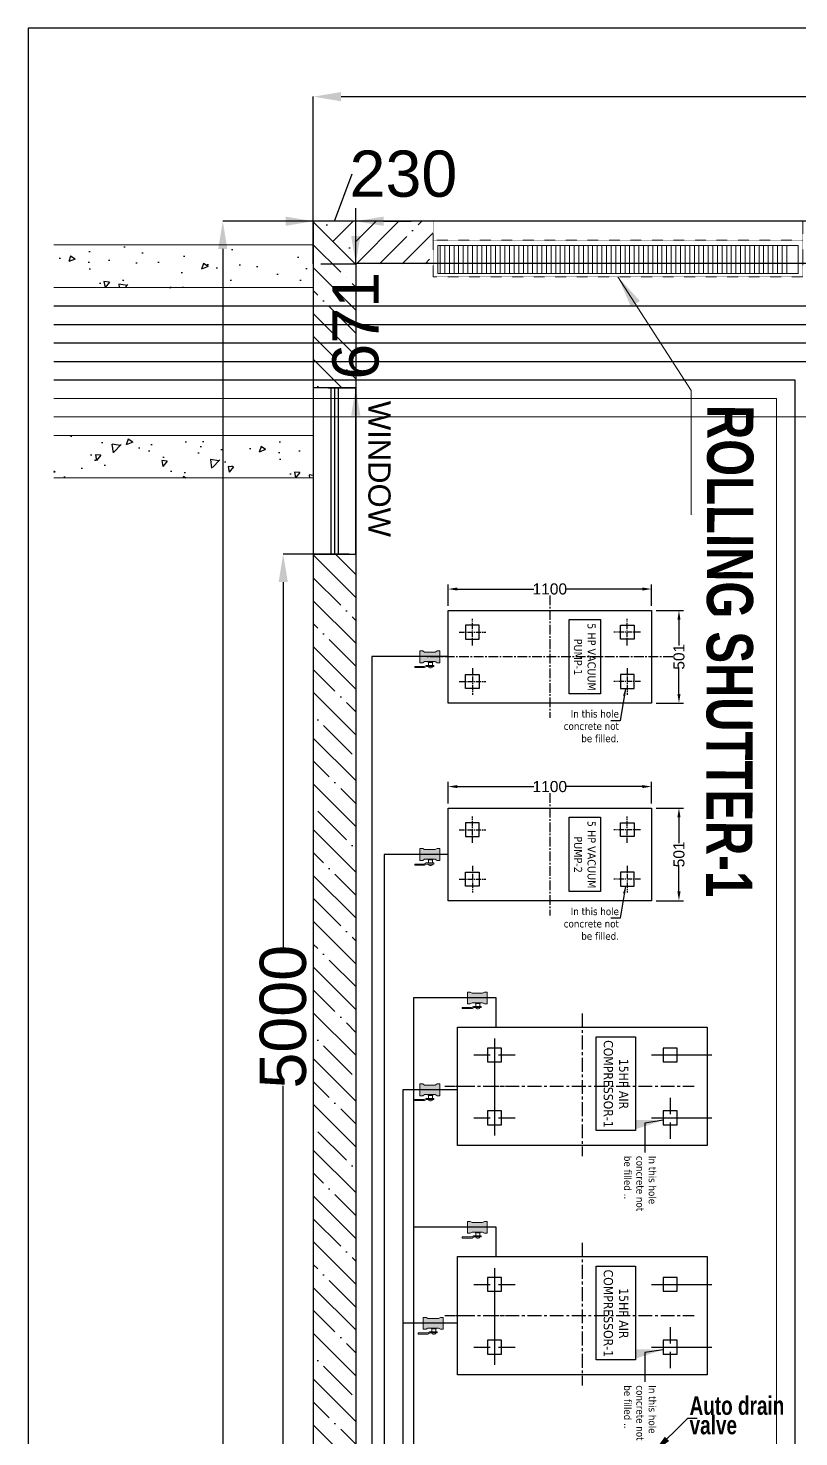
# Model space of a CAD drawing. Header units: metres. Extents: x 11749222 to 11901021, y -3863762 to -3708780.
# Drawn here: x 11749222 to 11753391, y -3717786 to -3710170 of the extents above; entities that cross this region are included whole.
import ezdxf

# ---------------------------------------------------------------- set-up
doc = ezdxf.new("R2010")
doc.units = ezdxf.units.M
doc.header["$MEASUREMENT"] = 0
doc.header["$PDMODE"] = 35
doc.linetypes.add('CENTER2', pattern=[1.125, 0.75, -0.125, 0.125, -0.125])
doc.linetypes.add('DASH2', pattern=[0.375, 0.25, -0.125])
doc.layers.get('0').update_dxf_attribs({"color": 251, "linetype": 'CONTINUOUS'})
doc.layers.get('Defpoints').update_dxf_attribs({"color": 251, "linetype": 'CONTINUOUS'})
for name, color, linetype in [('dim ref', 251, 'CONTINUOUS'), ('DOOR', 251, 'CONTINUOUS'), ('Gas legend', 8, 'CONTINUOUS'), ('HS', 251, 'CONTINUOUS'), ('I-REVISION 6', 8, 'CONTINUOUS'), ('Layer 1', 7, 'CONTINUOUS'), ('Model-Front', 7, 'CONTINUOUS'), ('text', 8, 'CONTINUOUS')]:
    doc.layers.add(name, color=color, linetype=linetype)
for name, color, linetype, lineweight in [('EQUIPMENT', 251, 'CONTINUOUS', 20), ('MEDI AGSS', 173, 'CONTINUOUS', 13), ('MEDI AIR 7', 4, 'CONTINUOUS', 25), ('MEDI AIR-4', 6, 'CONTINUOUS', 25), ('Medi CO2', 30, 'CONTINUOUS', 5), ('MEDI N2O', 5, 'CONTINUOUS', 25), ('MEDI O2', 3, 'CONTINUOUS', 25), ('MEDI VAC', 1, 'CONTINUOUS', 25), ('OXGEN', 90, 'CONTINUOUS', 13)]:
    doc.layers.add(name, color=color, linetype=linetype, lineweight=lineweight)
doc.styles.add('0_RM-NM', font='arial.ttf')
doc.styles.add('DIM', font='romans.shx', dxfattribs={"width": 0.7})
doc.styles.add('MtXpl_Swis721_LtCn_B', font='')
doc.styles.get("Standard").update_dxf_attribs({"font": 'arial.ttf'})
doc.styles.add('style3', font='arial.ttf', dxfattribs={"height": 200})
doc.styles.get('MtXpl_Swis721_LtCn_B').set_extended_font_data('Swis721 LtCn BT', bold=True)
doc.dimstyles.new('DIM-100', dxfattribs={"dimtxt": 200, "dimasz": 75, "dimexe": 75, "dimexo": 75, "dimgap": 50, "dimtad": 1, "dimdec": 0, "dimrnd": 5, "dimdsep": 46, "dimtxsty": 'DIM', "dimblk": 'ARCHTICK', "dimcen": 2.5, "dimdle": 75, "dimclrd": 256, "dimclre": 256, "dimclrt": 3, "dimadec": 0, "dimazin": 0, "dimtfac": 1, "dimtdec": 0, "dimtmove": 2, "dimatfit": 3, "dimfxl": 1, "dimlwd": 13, "dimlwe": -1, "dimarcsym": 0})
doc.dimstyles.new('Scale 50', dxfattribs={"dimscale": 0, "dimtxt": 200, "dimasz": 150, "dimexe": 0, "dimexo": 0.1, "dimgap": 0, "dimtad": 0, "dimtoh": 1, "dimdec": 0, "dimzin": 0, "dimdsep": 46, "dimtxsty": '0_RM-NM', "dimcen": 0, "dimdle": 100, "dimclrd": 204, "dimclre": 212, "dimclrt": 224, "dimadec": 0, "dimazin": 0, "dimtfac": 1, "dimtdec": 0, "dimtofl": 0, "dimtmove": 1, "dimatfit": 3, "dimfxl": 0.15, "dimtolj": 1, "dimtzin": 0, "dimlwe": -1, "dimarcsym": 0})
doc.dimstyles.get("Standard").update_dxf_attribs({"dimscale": 0.7, "dimtxt": 300, "dimasz": 150, "dimexe": 200, "dimexo": 200, "dimgap": 0.25, "dimtad": 3, "dimlfac": 0.001, "dimzin": 0, "dimdsep": 46, "dimtxsty": 'Standard', "dimblk": 'ARCHTICK', "dimcen": 0.09, "dimdle": 200, "dimclrd": 256, "dimclre": 256, "dimclrt": 6, "dimadec": 0, "dimazin": 0, "dimtfac": 1, "dimtofl": 0, "dimtmove": 0, "dimatfit": 3, "dimfxl": 1, "dimtolj": 1, "dimtzin": 0, "dimarcsym": 0})

# ---------------------------------------------------------------- blocks, each defined once
blk = doc.blocks.new('_ArchTick')
at = {"color": 0, "linetype": 'ByBlock', "const_width": 0.15}
blk.add_lwpolyline([(-0.5, -0.5), (0.5, 0.5)], dxfattribs=at)
blk = doc.blocks.new('air')
at = {"layer": 'EQUIPMENT', "lineweight": 0, "ltscale": 0.3}
h = blk.add_hatch(dxfattribs=at)
h.set_pattern_fill('ANSI31', color=6, scale=200, angle=225)
h.set_pattern_definition([(270, (-92197.104, -237685.35), (25, -2e-14), [])])
h.paths.add_polyline_path([(17008.3, -25065.9), (18920.7, -25065.9), (18920.7, -25217.2), (17008.3, -25217.2)])
at = {"layer": 'EQUIPMENT', "color": 6, "linetype": 'DASH2', "lineweight": 0, "ltscale": 0.2}
blk.add_line((18945.6, -25246.2, -1184004.2), (16945.6, -25246.2, -1184004.2), dxfattribs=at)
at = {"layer": 'EQUIPMENT', "color": 6, "linetype": 'DASH2', "lineweight": 0, "ltscale": 0.2, "elevation": -1184004.2}
blk.add_lwpolyline([(16945.6, -25048.6), (18945.6, -25048.6), (18945.6, -25348.6), (16945.6, -25348.6)], close=True, dxfattribs=at)
at = {"layer": 'EQUIPMENT', "color": 6, "lineweight": 0, "ltscale": 0.3, "elevation": -1184004.2}
blk.add_lwpolyline([(16970.6, -25065.9), (18920.7, -25065.9), (18920.7, -25217.2), (16970.6, -25217.2)], close=True, dxfattribs=at)
blk = doc.blocks.new('A$C56DD031A')
at = {"layer": 'Model-Front', "color": 152, "true_color": 0x2776bb}
blk.add_lwpolyline([(0, 230), (0, 0), (900, 0), (900, 230)], close=True, dxfattribs=at)
for points in [[(0, 135), (900, 135)], [(0, 115), (900, 115)], [(0, 95), (900, 95)]]:
    blk.add_lwpolyline(points, dxfattribs=at)
at = {"layer": 'dim ref', "color": 5, "insert": (70.5, 418.1), "char_height": 120, "width": 1338.76, "attachment_point": 1, "rotation": 359.99947, "style": 'style3'}
blk.add_mtext('WINDOW', dxfattribs=at)
blk = doc.blocks.new('*D36')
at = {"layer": 'Defpoints', "color": 0, "ltscale": 500, "transparency": 16777216}
for p in [(11751063, -3711213.9), (11750275.1, -3727213.9), (11751063, -3727213.9)]:
    blk.add_point(p, dxfattribs=at)
at = {"layer": 'MEDI O2', "color": 212, "ltscale": 500, "transparency": 16777216}
for p, q in [((11751062.9, -3711213.9), (11750275.1, -3711213.9)), ((11751062.9, -3727213.9), (11750275.1, -3727213.9))]:
    blk.add_line(p, q, dxfattribs=at)
at = {"layer": 'MEDI O2', "color": 204, "lineweight": -2, "ltscale": 500, "transparency": 16777216}
for p, q in [((11750275.1, -3711363.9), (11750275.1, -3718755.7)), ((11750275.1, -3727063.9), (11750275.1, -3719672.2))]:
    blk.add_line(p, q, dxfattribs=at)
at = {"layer": 'MEDI O2', "color": 204, "ltscale": 500, "transparency": 16777216}
for points in [[(11750250.1, -3711363.9), (11750300.1, -3711363.9), (11750275.1, -3711213.9)], [(11750250.1, -3727063.9), (11750300.1, -3727063.9), (11750275.1, -3727213.9)]]:
    blk.add_solid(points, dxfattribs=at)
at = {"layer": 'MEDI O2', "color": 224, "ltscale": 500, "transparency": 16777216, "insert": (11750275.1, -3719213.9), "char_height": 250, "attachment_point": 5, "rotation": 90, "style": '0_RM-NM'}
blk.add_mtext('\\A1;16000', dxfattribs=at)
blk = doc.blocks.new('*D37')
at = {"layer": 'Defpoints', "color": 0, "ltscale": 500, "transparency": 16777216}
for p in [(11750764.6, -3710540.5), (11750764.6, -3711213.9), (11757764.6, -3711213.9)]:
    blk.add_point(p, dxfattribs=at)
at = {"layer": 'MEDI O2', "color": 212, "ltscale": 500, "transparency": 16777216}
for p, q in [((11750764.6, -3711213.8), (11750764.6, -3710540.5)), ((11757764.6, -3711213.8), (11757764.6, -3710540.5))]:
    blk.add_line(p, q, dxfattribs=at)
at = {"layer": 'MEDI O2', "color": 204, "lineweight": -2, "ltscale": 500, "transparency": 16777216}
for p, q in [((11750914.6, -3710540.5), (11754264.6, -3710540.5)), ((11757614.6, -3710540.5), (11755008.3, -3710540.5))]:
    blk.add_line(p, q, dxfattribs=at)
at = {"layer": 'MEDI O2', "color": 204, "ltscale": 500, "transparency": 16777216}
for points in [[(11750914.6, -3710515.5), (11750914.6, -3710565.5), (11750764.6, -3710540.5)], [(11757614.6, -3710515.5), (11757614.6, -3710565.5), (11757764.6, -3710540.5)]]:
    blk.add_solid(points, dxfattribs=at)
at = {"layer": 'MEDI O2', "color": 224, "ltscale": 500, "transparency": 16777216, "insert": (11754636.5, -3710540.5), "char_height": 250, "attachment_point": 5, "style": '0_RM-NM'}
blk.add_mtext('\\A1;7000', dxfattribs=at)
blk = doc.blocks.new('*D39')
at = {"layer": 'Defpoints', "color": 0, "ltscale": 500, "transparency": 16777216}
for p in [(11750764.6, -3711213.9), (11750764.6, -3711443.9), (11750994.6, -3711443.9)]:
    blk.add_point(p, dxfattribs=at)
at = {"layer": 'MEDI O2', "color": 204, "lineweight": -2, "ltscale": 500, "transparency": 16777216}
for p, q in [((11750879.6, -3711213.9), (11750974.5, -3710958.5)), ((11750614.6, -3711213.9), (11750464.6, -3711213.9)), ((11750994.6, -3711213.9), (11750764.6, -3711213.9)), ((11751144.6, -3711213.9), (11751294.6, -3711213.9))]:
    blk.add_line(p, q, dxfattribs=at)
at = {"layer": 'MEDI O2', "color": 212, "ltscale": 500, "transparency": 16777216}
for p, q in [((11750764.6, -3711443.8), (11750764.6, -3711213.9)), ((11750994.6, -3711443.8), (11750994.6, -3711213.9))]:
    blk.add_line(p, q, dxfattribs=at)
at = {"layer": 'MEDI O2', "color": 204, "ltscale": 500, "transparency": 16777216}
for points in [[(11750614.6, -3711188.9), (11750614.6, -3711238.9), (11750764.6, -3711213.9)], [(11751144.6, -3711188.9), (11751144.6, -3711238.9), (11750994.6, -3711213.9)]]:
    blk.add_solid(points, dxfattribs=at)
at = {"layer": 'MEDI O2', "color": 224, "ltscale": 500, "transparency": 16777216, "insert": (11751252.3, -3710958.5), "char_height": 250, "attachment_point": 5, "style": '0_RM-NM'}
blk.add_mtext('\\A1;230', dxfattribs=at)
blk = doc.blocks.new('*D42')
at = {"layer": 'Defpoints', "color": 0, "ltscale": 500, "transparency": 16777216}
for p in [(11750959.5, -3713014.8), (11750601.9, -3718014.8), (11750959.5, -3718014.8)]:
    blk.add_point(p, dxfattribs=at)
at = {"layer": 'MEDI O2', "color": 212, "ltscale": 500, "transparency": 16777216}
for p, q in [((11750959.4, -3713014.8), (11750601.9, -3713014.8)), ((11750959.4, -3718014.8), (11750601.9, -3718014.8))]:
    blk.add_line(p, q, dxfattribs=at)
at = {"layer": 'MEDI O2', "color": 204, "lineweight": -2, "ltscale": 500, "transparency": 16777216}
for p, q in [((11750601.9, -3713164.8), (11750601.9, -3715141.9)), ((11750601.9, -3717864.8), (11750601.9, -3715887.7))]:
    blk.add_line(p, q, dxfattribs=at)
at = {"layer": 'MEDI O2', "color": 204, "ltscale": 500, "transparency": 16777216}
for points in [[(11750576.9, -3713164.8), (11750626.9, -3713164.8), (11750601.9, -3713014.8)], [(11750576.9, -3717864.8), (11750626.9, -3717864.8), (11750601.9, -3718014.8)]]:
    blk.add_solid(points, dxfattribs=at)
at = {"layer": 'MEDI O2', "color": 224, "ltscale": 500, "transparency": 16777216, "insert": (11750601.9, -3715514.8), "char_height": 250, "attachment_point": 5, "rotation": 90, "style": '0_RM-NM'}
blk.add_mtext('\\A1;5000', dxfattribs=at)
blk = doc.blocks.new('*D44')
at = {"layer": 'Defpoints', "color": 0, "ltscale": 500, "transparency": 16777216}
for p in [(11750804.6, -3711443.9), (11750994.5, -3711443.9), (11750844.5, -3712114.8)]:
    blk.add_point(p, dxfattribs=at)
at = {"layer": 'MEDI O2', "color": 204, "lineweight": -2, "ltscale": 500, "transparency": 16777216}
for p, q in [((11750994.5, -3711293.9), (11750994.5, -3711143.9)), ((11750994.5, -3712264.8), (11750994.5, -3712414.8))]:
    blk.add_line(p, q, dxfattribs=at)
at = {"layer": 'MEDI O2', "color": 212, "ltscale": 500, "transparency": 16777216}
for p, q in [((11750804.7, -3711443.9), (11750994.5, -3711443.9)), ((11750844.6, -3712114.8), (11750994.5, -3712114.8))]:
    blk.add_line(p, q, dxfattribs=at)
at = {"layer": 'MEDI O2', "color": 204, "ltscale": 500, "transparency": 16777216}
for points in [[(11750969.5, -3711293.9), (11751019.5, -3711293.9), (11750994.5, -3711443.9)], [(11750969.5, -3712264.8), (11751019.5, -3712264.8), (11750994.5, -3712114.8)]]:
    blk.add_solid(points, dxfattribs=at)
at = {"layer": 'MEDI O2', "color": 224, "ltscale": 500, "transparency": 16777216, "insert": (11750994.5, -3711779.4), "char_height": 250, "attachment_point": 5, "rotation": 90, "style": '0_RM-NM'}
blk.add_mtext('\\A1;671', dxfattribs=at)
blk = doc.blocks.new('A$C4D064DB7')
at = {"lineweight": 9}
h = blk.add_hatch(color=7, dxfattribs=at)
h.set_gradient(color1=(255, 255, 255), color2=(0, 38, 76), tint=1, name='INVCYLINDER')
h.paths.add_polyline_path([(4.5, 7.1), (3.7, 5.7), (3.7, 3.7), (12.3, 3.7), (12.3, 5.7), (11.5, 7.1), (11.5, 14.7), (12.3, 16.1), (12.3, 18.1), (3.7, 18.1), (3.7, 16.1), (4.5, 14.7)])
at = {"color": 7, "lineweight": 9}
for p, q in [((0, 11.9), (0, 10.9)), ((1, 13.7), (1, 8.4)), ((1, 13.7), (1.8, 13.7)), ((1.8, 13.7), (1.8, 8.2)), ((4, 12.9), (1.8, 12.9)), ((3.2, 12.9), (3.7, 12.9)), ((3.7, 18.1), (12.3, 18.1)), ((3.7, 16.1), (3.7, 18.1)), ((3.7, 16.1), (4.5, 14.7)), ((4, 13.1), (4, 9.7)), ((4, 13.1), (4.5, 13.1)), ((4.5, 14.7), (4.5, 7.1)), ((12.3, 16.1), (11.5, 14.7)), ((11.5, 14.7), (11.5, 7.1)), ((12.3, 18.1), (12.3, 16.1)), ((1, 8.4), (0.2, 7.1)), ((0.2, 7.1), (0.2, 0)), ((1.8, 8.2), (1, 6.8)), ((1, 6.8), (1, 0)), ((4, 9.9), (1.8, 9.9)), ((3.7, 5.7), (4.5, 7.1)), ((3.7, 3.7), (3.7, 5.7)), ((12.3, 3.7), (3.7, 3.7)), ((4, 9.7), (4.5, 9.7)), ((12.3, 5.7), (11.5, 7.1)), ((12.3, 5.7), (12.3, 3.7)), ((0.2, 0), (1, 0))]:
    blk.add_line(p, q, dxfattribs=at)
for centre, start, end in [((1, 11.9), 90, 180), ((1, 10.9), 180, 270)]:
    blk.add_arc(centre, 1, start, end, dxfattribs=at)
blk = doc.blocks.new('*D34')
at = {"color": 212, "ltscale": 500, "transparency": 16777216}
for p, q in [((11751494.2, -3713293.2), (11751494.2, -3713177.4)), ((11752594.2, -3713293.2), (11752594.2, -3713177.4))]:
    blk.add_line(p, q, dxfattribs=at)
at = {"color": 204, "lineweight": -2, "ltscale": 500, "transparency": 16777216}
for p, q in [((11751544.2, -3713202.4), (11751957.5, -3713202.4)), ((11752544.2, -3713202.4), (11752130.9, -3713202.4))]:
    blk.add_line(p, q, dxfattribs=at)
at = {"color": 204, "ltscale": 500, "transparency": 16777216}
for points in [[(11751544.2, -3713194), (11751544.2, -3713210.7), (11751494.2, -3713202.4)], [(11752544.2, -3713194), (11752544.2, -3713210.7), (11752594.2, -3713202.4)]]:
    blk.add_solid(points, dxfattribs=at)
at = {"layer": 'Defpoints', "color": 0, "ltscale": 500, "transparency": 16777216}
for p in [(11751494.2, -3713202.4), (11751494.2, -3713318.2), (11752594.2, -3713318.2)]:
    blk.add_point(p, dxfattribs=at)
at = {"color": 224, "ltscale": 500, "transparency": 16777216, "insert": (11752044.2, -3713202.4), "char_height": 60, "attachment_point": 5, "style": '0_RM-NM'}
blk.add_mtext('\\A1;1100', dxfattribs=at)
blk = doc.blocks.new('*D35')
at = {"color": 212, "ltscale": 500, "transparency": 16777216}
for p, q in [((11752619.2, -3713318.2), (11752767.7, -3713318.2)), ((11752619.2, -3713819.2), (11752767.7, -3713819.2))]:
    blk.add_line(p, q, dxfattribs=at)
at = {"color": 204, "lineweight": -2, "ltscale": 500, "transparency": 16777216}
for p, q in [((11752742.7, -3713368.2), (11752742.7, -3713508.2)), ((11752742.7, -3713769.2), (11752742.7, -3713629.2))]:
    blk.add_line(p, q, dxfattribs=at)
at = {"color": 204, "ltscale": 500, "transparency": 16777216}
for points in [[(11752734.4, -3713368.2), (11752751.1, -3713368.2), (11752742.7, -3713318.2)], [(11752734.4, -3713769.2), (11752751.1, -3713769.2), (11752742.7, -3713819.2)]]:
    blk.add_solid(points, dxfattribs=at)
at = {"layer": 'Defpoints', "color": 0, "ltscale": 500, "transparency": 16777216}
for p in [(11752594.2, -3713318.2), (11752742.7, -3713318.2), (11752594.2, -3713819.2)]:
    blk.add_point(p, dxfattribs=at)
at = {"color": 224, "ltscale": 500, "transparency": 16777216, "insert": (11752742.7, -3713568.7), "char_height": 60, "attachment_point": 5, "rotation": 90, "style": '0_RM-NM'}
blk.add_mtext('\\A1;501', dxfattribs=at)
blk = doc.blocks.new('*D32')
at = {"color": 212, "ltscale": 500, "transparency": 16777216}
for p, q in [((11751494.2, -3714361.5), (11751494.2, -3714245.6)), ((11752594.2, -3714361.5), (11752594.2, -3714245.6))]:
    blk.add_line(p, q, dxfattribs=at)
at = {"color": 204, "lineweight": -2, "ltscale": 500, "transparency": 16777216}
for p, q in [((11751544.2, -3714270.6), (11751957.5, -3714270.6)), ((11752544.2, -3714270.6), (11752130.9, -3714270.6))]:
    blk.add_line(p, q, dxfattribs=at)
at = {"color": 204, "ltscale": 500, "transparency": 16777216}
for points in [[(11751544.2, -3714262.3), (11751544.2, -3714278.9), (11751494.2, -3714270.6)], [(11752544.2, -3714262.3), (11752544.2, -3714278.9), (11752594.2, -3714270.6)]]:
    blk.add_solid(points, dxfattribs=at)
at = {"layer": 'Defpoints', "color": 0, "ltscale": 500, "transparency": 16777216}
for p in [(11751494.2, -3714270.6), (11751494.2, -3714386.5), (11752594.2, -3714386.5)]:
    blk.add_point(p, dxfattribs=at)
at = {"color": 224, "ltscale": 500, "transparency": 16777216, "insert": (11752044.2, -3714270.6), "char_height": 60, "attachment_point": 5, "style": '0_RM-NM'}
blk.add_mtext('\\A1;1100', dxfattribs=at)
blk = doc.blocks.new('*D33')
at = {"color": 212, "ltscale": 500, "transparency": 16777216}
for p, q in [((11752619.2, -3714386.5), (11752767.7, -3714386.5)), ((11752619.2, -3714887.5), (11752767.7, -3714887.5))]:
    blk.add_line(p, q, dxfattribs=at)
at = {"color": 204, "lineweight": -2, "ltscale": 500, "transparency": 16777216}
for p, q in [((11752742.7, -3714436.5), (11752742.7, -3714576.5)), ((11752742.7, -3714837.5), (11752742.7, -3714697.5))]:
    blk.add_line(p, q, dxfattribs=at)
at = {"color": 204, "ltscale": 500, "transparency": 16777216}
for points in [[(11752734.4, -3714436.5), (11752751.1, -3714436.5), (11752742.7, -3714386.5)], [(11752734.4, -3714837.5), (11752751.1, -3714837.5), (11752742.7, -3714887.5)]]:
    blk.add_solid(points, dxfattribs=at)
at = {"layer": 'Defpoints', "color": 0, "ltscale": 500, "transparency": 16777216}
for p in [(11752594.2, -3714386.5), (11752742.7, -3714386.5), (11752594.2, -3714887.5)]:
    blk.add_point(p, dxfattribs=at)
at = {"color": 224, "ltscale": 500, "transparency": 16777216, "insert": (11752742.7, -3714637), "char_height": 60, "attachment_point": 5, "rotation": 90, "style": '0_RM-NM'}
blk.add_mtext('\\A1;501', dxfattribs=at)

msp = doc.modelspace()

# ---------------------------------------------------------------- hatches: boundary and pattern name
at = {"layer": 'HS', "ltscale": 500, "true_color": 0x636466}
h = msp.add_hatch(dxfattribs=at)
h.set_pattern_fill('ANSI35', color=251, scale=700, angle=360)
h.set_pattern_definition([(45, (401251.62, -5543.63), (-123.7436867, 123.7436867), []), (45, (401375.36, -5543.63), (-123.7436867, 123.7436867), [218.75, -43.75, 0, -43.75])])
edge = h.paths.add_edge_path()
edge.add_line((11750764.6, -3711213.8), (11750994.6, -3711443.9))
edge.add_line((11750994.6, -3711443.9), (11751412.7, -3711443.9))
edge.add_line((11751412.7, -3711443.9), (11751412.7, -3711213.9))
edge.add_line((11751412.7, -3711213.9), (11750811.4, -3711213.9))
h = msp.add_hatch(dxfattribs=at)
h.set_pattern_fill('ANSI35', color=251, scale=700, angle=270)
h.set_pattern_definition([(315, (15456664.96, 7638529.07), (123.7436867, 123.7436867), []), (315, (15456664.96, 7638405.33), (123.7436867, 123.7436867), [218.75, -43.75, 0, -43.75])])
edge = h.paths.add_edge_path()
edge.add_line((11750994.6, -3711443.8), (11750764.6, -3711214))
edge.add_line((11750764.6, -3711214), (11750764.6, -3712114.8))
edge.add_line((11750764.6, -3712114.8), (11750994.6, -3712114.8))
edge.add_line((11750994.6, -3712114.8), (11750994.6, -3711422.6))
h = msp.add_hatch(dxfattribs=at)
h.set_pattern_fill('AR-CONC', color=251, scale=50, angle=180)
h.set_pattern_definition([(230, (430217.54, 56198.43), (-358.630091, 31.3760675), [37.5, -412.5]), (175, (430217.54, 56198.43), (69.375667, -376.096067), [30, -330]), (280.4514445, (430187.66, 56201.04), (-289.254423, -344.719995), [31.870096, -350.571056]), (226.1842, (430217.54, 56098.43), (-533.620665, 82.75964), [56.25, -618.75]), (276.6356355, (430173.07, 56105.3), (-467.330973, -487.0593), [47.80517, -525.85688]), (171.184164, (430217.54, 56098.4), (-467.330973, -487.0593), [45, -495]), (201, (430167.54, 56123.43), (-298.453526, 201.309445), [37.5, -412.5]), (146, (430167.54, 56123.43), (-121.657666, -362.575023), [30, -330]), (251.4514447, (430142.67, 56140.2), (-420.111188, -161.265576), [31.870095, -350.571056]), (217.5, (430217.54, 56198.43), (-6.0799277, -166.4469269), [0, -326, 0, -335, 0, -331.25]), (187.5, (430217.54, 56198.43), (-131.5347687, -197.205856), [0, -191, 0, -318.5, 0, -126.25]), (147.5, (430329.04, 56198.43), (-266.9112181, 11.2774359), [0, -125, 0, -390, 0, -517.5]), (137.5, (430379.04, 56198.43), (-291.5930847, -50.052491), [0, -162.5, 0, -259, 0, -367.5])])
h.paths.add_polyline_path([(11749361.5, -3711342.4), (11749361.5, -3711572.4), (11750764.6, -3711572.4), (11750764.6, -3711342.4)])
h = msp.add_hatch(dxfattribs=at)
h.set_pattern_fill('AR-CONC', color=251, scale=50, angle=180)
h.set_pattern_definition([(230, (431247.54, 55168.43), (-358.630091, 31.3760675), [37.5, -412.5]), (175, (431247.54, 55168.43), (69.375667, -376.096067), [30, -330]), (280.4514445, (431217.66, 55171.04), (-289.254423, -344.719995), [31.870096, -350.571056]), (226.1842, (431247.54, 55068.43), (-533.620665, 82.75964), [56.25, -618.75]), (276.6356355, (431203.07, 55075.3), (-467.330973, -487.0593), [47.80517, -525.85688]), (171.184164, (431247.54, 55068.43), (-467.330973, -487.0593), [45, -495]), (201, (431197.54, 55093.43), (-298.453526, 201.309445), [37.5, -412.5]), (146, (431197.54, 55093.43), (-121.657666, -362.575023), [30, -330]), (251.4514447, (431172.67, 55110.2), (-420.111188, -161.265576), [31.870095, -350.571056]), (217.5, (431247.54, 55168.43), (-6.0799277, -166.4469269), [0, -326, 0, -335, 0, -331.25]), (187.5, (431247.54, 55168.43), (-131.5347687, -197.205856), [0, -191, 0, -318.5, 0, -126.25]), (147.5, (431359.04, 55168.43), (-266.9112181, 11.2774359), [0, -125, 0, -390, 0, -517.5]), (137.5, (431409.04, 55168.43), (-291.5930847, -50.052491), [0, -162.5, 0, -259, 0, -367.5])])
edge = h.paths.add_edge_path()
edge.add_line((11750764.6, -3712602.4), (11750764.6, -3712372.4))
edge.add_line((11750764.6, -3712372.4), (11749361.5, -3712372.4))
edge.add_line((11749361.5, -3712372.4), (11749361.5, -3712602.4))
edge.add_line((11749361.5, -3712602.4), (11750770.1, -3712602.4))
h = msp.add_hatch(dxfattribs=at)
h.set_pattern_fill('ANSI35', color=251, scale=700, angle=270)
h.set_pattern_definition([(315, (15456664.96, 7636728.24), (123.7436867, 123.7436867), []), (315, (15456664.96, 7636604.5), (123.7436867, 123.7436867), [218.75, -43.75, 0, -43.75])])
edge = h.paths.add_edge_path()
edge.add_line((11750994.6, -3713014.8), (11750764.6, -3713014.8))
edge.add_line((11750764.6, -3713014.8), (11750764.6, -3718014.8))
edge.add_line((11750764.6, -3718014.8), (11750994.6, -3718014.8))
edge.add_line((11750994.6, -3718014.8), (11750994.6, -3713033.6))

# ---------------------------------------------------------------- linework, layer by layer
at = {"color": 252, "linetype": 'CENTER2'}
for p, q in [((11751744.5, -3715632.2), (11751744.5, -3716156.1)), ((11752594.7, -3715721.4), (11752920.3, -3715721.4)), ((11752594.7, -3716061.6), (11752920.3, -3716061.6)), ((11751744.5, -3716872.4), (11751744.5, -3717396.2)), ((11752594.7, -3716961.6), (11752920.3, -3716961.6)), ((11752594.7, -3717301.8), (11752920.3, -3717301.8))]:
    msp.add_line(p, q, dxfattribs=at)
at = {"color": 7, "linetype": 'CENTER2', "ltscale": 70}
for points in [[(11752044.2, -3713238), (11752044.2, -3713899.4)], [(11752709.3, -3713568.7), (11751379.1, -3713568.7)], [(11752044.2, -3714306.3), (11752044.2, -3714967.7)]]:
    msp.add_lwpolyline(points, dxfattribs=at)
at = {"color": 7, "ltscale": 500}
for points in [[(11752594.2, -3713318.2), (11752594.2, -3713819.2), (11751494.2, -3713819.2), (11751494.2, -3713318.2)], [(11751587.7, -3713397.7), (11751587.7, -3713472.7), (11751662.7, -3713472.7), (11751662.7, -3713397.7)], [(11752500.7, -3713397.7), (11752500.7, -3713472.7), (11752425.7, -3713472.7), (11752425.7, -3713397.7)], [(11751587.7, -3713739.7), (11751587.7, -3713664.7), (11751662.7, -3713664.7), (11751662.7, -3713739.7)], [(11752500.7, -3713739.7), (11752500.7, -3713664.7), (11752425.7, -3713664.7), (11752425.7, -3713739.7)], [(11752594.2, -3714386.5), (11752594.2, -3714887.5), (11751494.2, -3714887.5), (11751494.2, -3714386.5)], [(11751587.7, -3714466), (11751587.7, -3714541), (11751662.7, -3714541), (11751662.7, -3714466)], [(11752500.7, -3714466), (11752500.7, -3714541), (11752425.7, -3714541), (11752425.7, -3714466)], [(11751587.7, -3714808), (11751587.7, -3714733), (11751662.7, -3714733), (11751662.7, -3714808)], [(11752500.7, -3714808), (11752500.7, -3714733), (11752425.7, -3714733), (11752425.7, -3714808)]]:
    msp.add_lwpolyline(points, close=True, dxfattribs=at)
at = {"color": 7, "linetype": 'CENTER2', "ltscale": 40}
for points in [[(11751625.2, -3713507.3), (11751625.2, -3713363.2)], [(11752463.2, -3713507.3), (11752463.2, -3713363.2)], [(11751553.1, -3713435.2), (11751697.3, -3713435.2)], [(11752535.3, -3713435.2), (11752391.1, -3713435.2)], [(11751625.2, -3713630.2), (11751625.2, -3713774.3)], [(11752463.2, -3713630.2), (11752463.2, -3713774.3)], [(11751553.1, -3713702.2), (11751697.3, -3713702.2)], [(11752535.3, -3713702.2), (11752391.1, -3713702.2)], [(11751625.2, -3714575.5), (11751625.2, -3714431.4)], [(11752463.2, -3714575.5), (11752463.2, -3714431.4)], [(11751553.1, -3714503.5), (11751697.3, -3714503.5)], [(11752535.3, -3714503.5), (11752391.1, -3714503.5)], [(11751625.2, -3714698.4), (11751625.2, -3714842.5)], [(11752463.2, -3714698.4), (11752463.2, -3714842.5)], [(11751553.1, -3714770.5), (11751697.3, -3714770.5)], [(11752535.3, -3714770.5), (11752391.1, -3714770.5)]]:
    msp.add_lwpolyline(points, dxfattribs=at)
at = {"color": 1, "ltscale": 500}
msp.add_lwpolyline([(11751494.2, -3714637), (11751148.4, -3714637), (11751148.4, -3720040.3), (11751694.4, -3720040.3)], dxfattribs=at)
at = {"linetype": 'ByBlock', "ltscale": 50}
for points in [[(11751782, -3715683.9), (11751707, -3715683.9), (11751707, -3715758.9), (11751782, -3715758.9)], [(11752732.2, -3715683.9), (11752657.2, -3715683.9), (11752657.2, -3715758.9), (11752732.2, -3715758.9)], [(11751782, -3716024.1), (11751707, -3716024.1), (11751707, -3716099.1), (11751782, -3716099.1)], [(11752732.2, -3716024.1), (11752657.2, -3716024.1), (11752657.2, -3716099.1), (11752732.2, -3716099.1)], [(11751782, -3716924.1), (11751707, -3716924.1), (11751707, -3716999.1), (11751782, -3716999.1)], [(11752732.2, -3716924.1), (11752657.2, -3716924.1), (11752657.2, -3716999.1), (11752732.2, -3716999.1)], [(11751782, -3717264.3), (11751707, -3717264.3), (11751707, -3717339.3), (11751782, -3717339.3)], [(11752732.2, -3717264.3), (11752657.2, -3717264.3), (11752657.2, -3717339.3), (11752732.2, -3717339.3)]]:
    msp.add_lwpolyline(points, close=True, dxfattribs=at)
at = {"layer": 'I-REVISION 6', "color": 7}
msp.add_lwpolyline([(11749222.3, -3710170.2), (11749222.3, -3728787.2), (11762385.8, -3728787.2), (11762385.8, -3710170.2)], close=True, dxfattribs=at)
at = {"layer": 'Layer 1', "color": 252, "lineweight": 25}
for points in [[(11752219.4, -3715496.7), (11752219.4, -3715496.7), (11752219.4, -3715571.6), (11752219.4, -3715571.6)], [(11752219.4, -3715586.7), (11752219.4, -3715586.7), (11752219.4, -3715601.7), (11752219.4, -3715601.7)], [(11752219.4, -3715616.8), (11752219.4, -3715616.8), (11752219.4, -3715691.7), (11752219.4, -3715691.7)], [(11751633.3, -3715721.4), (11751633.3, -3715721.4), (11751722.1, -3715721.4), (11751722.1, -3715721.4)], [(11751767.3, -3715721.4), (11751767.3, -3715721.4), (11751856.1, -3715721.4), (11751856.1, -3715721.4)], [(11752219.4, -3715706.8), (11752219.4, -3715706.8), (11752219.4, -3715721.8), (11752219.4, -3715721.8)], [(11752219.4, -3715736.9), (11752219.4, -3715736.9), (11752219.4, -3715811.8), (11752219.4, -3715811.8)], [(11752219.4, -3715826.9), (11752219.4, -3715826.9), (11752219.4, -3715841.9), (11752219.4, -3715841.9)], [(11752219.4, -3715857), (11752219.4, -3715857), (11752219.4, -3715931.9), (11752219.4, -3715931.9)], [(11751518.2, -3715891.3), (11751518.2, -3715891.3), (11751476.5, -3715891.3), (11751476.5, -3715891.3)], [(11751533.4, -3715891.3), (11751533.4, -3715891.3), (11751518.3, -3715891.3), (11751518.3, -3715891.3)], [(11751638.3, -3715891.3), (11751638.3, -3715891.3), (11751538.4, -3715891.3), (11751538.4, -3715891.3)], [(11751668.4, -3715891.3), (11751668.4, -3715891.3), (11751653.4, -3715891.3), (11751653.4, -3715891.3)], [(11751758.4, -3715891.3), (11751758.4, -3715891.3), (11751683.5, -3715891.3), (11751683.5, -3715891.3)], [(11751768.4, -3715891.3), (11751768.4, -3715891.3), (11751693.5, -3715891.3), (11751693.5, -3715891.3)], [(11751788.5, -3715891.3), (11751788.5, -3715891.3), (11751773.5, -3715891.3), (11751773.5, -3715891.3)], [(11751798.6, -3715891.3), (11751798.6, -3715891.3), (11751783.5, -3715891.3), (11751783.5, -3715891.3)], [(11751878.5, -3715891.3), (11751878.5, -3715891.3), (11751803.6, -3715891.3), (11751803.6, -3715891.3)], [(11751908.6, -3715891.3), (11751908.6, -3715891.3), (11751893.5, -3715891.3), (11751893.5, -3715891.3)], [(11751998.6, -3715891.3), (11751998.6, -3715891.3), (11751923.3, -3715891.3), (11751923.3, -3715891.3)], [(11752028.3, -3715891.3), (11752028.3, -3715891.3), (11752013.6, -3715891.3), (11752013.6, -3715891.3)], [(11752118.6, -3715891.3), (11752118.6, -3715891.3), (11752043.4, -3715891.3), (11752043.4, -3715891.3)], [(11752148.4, -3715891.3), (11752148.4, -3715891.3), (11752133.7, -3715891.3), (11752133.7, -3715891.3)], [(11752238.7, -3715891.3), (11752238.7, -3715891.3), (11752163.4, -3715891.3), (11752163.4, -3715891.3)], [(11752219.4, -3715946.9), (11752219.4, -3715946.9), (11752219.4, -3715962), (11752219.4, -3715962)], [(11752268.5, -3715891.3), (11752268.5, -3715891.3), (11752253.4, -3715891.3), (11752253.4, -3715891.3)], [(11752358.4, -3715891.3), (11752358.4, -3715891.3), (11752283.5, -3715891.3), (11752283.5, -3715891.3)], [(11752388.5, -3715891.3), (11752388.5, -3715891.3), (11752373.5, -3715891.3), (11752373.5, -3715891.3)], [(11752478.5, -3715891.3), (11752478.5, -3715891.3), (11752403.6, -3715891.3), (11752403.6, -3715891.3)], [(11752508.6, -3715891.3), (11752508.6, -3715891.3), (11752493.6, -3715891.3), (11752493.6, -3715891.3)], [(11752598.6, -3715891.3), (11752598.6, -3715891.3), (11752523.7, -3715891.3), (11752523.7, -3715891.3)], [(11752628.7, -3715891.3), (11752628.7, -3715891.3), (11752613.6, -3715891.3), (11752613.6, -3715891.3)], [(11752718.7, -3715891.3), (11752718.7, -3715891.3), (11752643.8, -3715891.3), (11752643.8, -3715891.3)], [(11752694.7, -3715953.5), (11752694.7, -3715953.5), (11752694.7, -3716041.5), (11752694.7, -3716041.5)], [(11752748.8, -3715891.3), (11752748.8, -3715891.3), (11752733.7, -3715891.3), (11752733.7, -3715891.3)], [(11752824.7, -3715891.3), (11752824.7, -3715891.3), (11752763.8, -3715891.3), (11752763.8, -3715891.3)], [(11752219.4, -3715976.7), (11752219.4, -3715976.7), (11752219.4, -3716052), (11752219.4, -3716052)], [(11751633.3, -3716061.6), (11751633.3, -3716061.6), (11751722.1, -3716061.6), (11751722.1, -3716061.6)], [(11751767.3, -3716061.6), (11751767.3, -3716061.6), (11751856.1, -3716061.6), (11751856.1, -3716061.6)], [(11752219.4, -3716067), (11752219.4, -3716067), (11752219.4, -3716082.1), (11752219.4, -3716082.1)], [(11752219.4, -3716096.7), (11752219.4, -3716096.7), (11752219.4, -3716172), (11752219.4, -3716172)], [(11752694.7, -3716086.7), (11752694.7, -3716086.7), (11752694.7, -3716174.7), (11752694.7, -3716174.7)], [(11752219.4, -3716187.1), (11752219.4, -3716187.1), (11752219.4, -3716201.8), (11752219.4, -3716201.8)], [(11752219.4, -3716216.8), (11752219.4, -3716216.8), (11752219.4, -3716268.6), (11752219.4, -3716268.6)], [(11752219.4, -3716736.9), (11752219.4, -3716736.9), (11752219.4, -3716811.8), (11752219.4, -3716811.8)], [(11752219.4, -3716826.9), (11752219.4, -3716826.9), (11752219.4, -3716841.9), (11752219.4, -3716841.9)], [(11752219.4, -3716857), (11752219.4, -3716857), (11752219.4, -3716931.9), (11752219.4, -3716931.9)], [(11752219.4, -3716947), (11752219.4, -3716947), (11752219.4, -3716962), (11752219.4, -3716962)], [(11751633.3, -3716961.6), (11751633.3, -3716961.6), (11751722.1, -3716961.6), (11751722.1, -3716961.6)], [(11751767.3, -3716961.6), (11751767.3, -3716961.6), (11751856.1, -3716961.6), (11751856.1, -3716961.6)], [(11752219.4, -3716977.1), (11752219.4, -3716977.1), (11752219.4, -3717052), (11752219.4, -3717052)], [(11752219.4, -3717067), (11752219.4, -3717067), (11752219.4, -3717082.1), (11752219.4, -3717082.1)], [(11752219.4, -3717097.2), (11752219.4, -3717097.2), (11752219.4, -3717172.1), (11752219.4, -3717172.1)], [(11751518.2, -3717131.5), (11751518.2, -3717131.5), (11751476.5, -3717131.5), (11751476.5, -3717131.5)], [(11751533.4, -3717131.5), (11751533.4, -3717131.5), (11751518.3, -3717131.5), (11751518.3, -3717131.5)], [(11751638.3, -3717131.5), (11751638.3, -3717131.5), (11751538.4, -3717131.5), (11751538.4, -3717131.5)], [(11751668.4, -3717131.5), (11751668.4, -3717131.5), (11751653.4, -3717131.5), (11751653.4, -3717131.5)], [(11751758.4, -3717131.5), (11751758.4, -3717131.5), (11751683.5, -3717131.5), (11751683.5, -3717131.5)], [(11751768.4, -3717131.5), (11751768.4, -3717131.5), (11751693.5, -3717131.5), (11751693.5, -3717131.5)], [(11751788.5, -3717131.5), (11751788.5, -3717131.5), (11751773.5, -3717131.5), (11751773.5, -3717131.5)], [(11751798.6, -3717131.5), (11751798.6, -3717131.5), (11751783.5, -3717131.5), (11751783.5, -3717131.5)], [(11751878.5, -3717131.5), (11751878.5, -3717131.5), (11751803.6, -3717131.5), (11751803.6, -3717131.5)], [(11751908.6, -3717131.5), (11751908.6, -3717131.5), (11751893.5, -3717131.5), (11751893.5, -3717131.5)], [(11751998.6, -3717131.5), (11751998.6, -3717131.5), (11751923.3, -3717131.5), (11751923.3, -3717131.5)], [(11752028.3, -3717131.5), (11752028.3, -3717131.5), (11752013.6, -3717131.5), (11752013.6, -3717131.5)], [(11752118.6, -3717131.5), (11752118.6, -3717131.5), (11752043.4, -3717131.5), (11752043.4, -3717131.5)], [(11752148.4, -3717131.5), (11752148.4, -3717131.5), (11752133.7, -3717131.5), (11752133.7, -3717131.5)], [(11752238.7, -3717131.5), (11752238.7, -3717131.5), (11752163.4, -3717131.5), (11752163.4, -3717131.5)], [(11752268.5, -3717131.5), (11752268.5, -3717131.5), (11752253.4, -3717131.5), (11752253.4, -3717131.5)], [(11752358.4, -3717131.5), (11752358.4, -3717131.5), (11752283.5, -3717131.5), (11752283.5, -3717131.5)], [(11752388.5, -3717131.5), (11752388.5, -3717131.5), (11752373.5, -3717131.5), (11752373.5, -3717131.5)], [(11752478.5, -3717131.5), (11752478.5, -3717131.5), (11752403.6, -3717131.5), (11752403.6, -3717131.5)], [(11752508.6, -3717131.5), (11752508.6, -3717131.5), (11752493.6, -3717131.5), (11752493.6, -3717131.5)], [(11752598.6, -3717131.5), (11752598.6, -3717131.5), (11752523.7, -3717131.5), (11752523.7, -3717131.5)], [(11752628.7, -3717131.5), (11752628.7, -3717131.5), (11752613.6, -3717131.5), (11752613.6, -3717131.5)], [(11752718.7, -3717131.5), (11752718.7, -3717131.5), (11752643.8, -3717131.5), (11752643.8, -3717131.5)], [(11752748.8, -3717131.5), (11752748.8, -3717131.5), (11752733.7, -3717131.5), (11752733.7, -3717131.5)], [(11752824.7, -3717131.5), (11752824.7, -3717131.5), (11752763.8, -3717131.5), (11752763.8, -3717131.5)], [(11752219.4, -3717187.1), (11752219.4, -3717187.1), (11752219.4, -3717202.2), (11752219.4, -3717202.2)], [(11752219.4, -3717216.8), (11752219.4, -3717216.8), (11752219.4, -3717292.1), (11752219.4, -3717292.1)], [(11752694.7, -3717193.7), (11752694.7, -3717193.7), (11752694.7, -3717281.7), (11752694.7, -3717281.7)], [(11751633.3, -3717301.8), (11751633.3, -3717301.8), (11751722.1, -3717301.8), (11751722.1, -3717301.8)], [(11751767.3, -3717301.8), (11751767.3, -3717301.8), (11751856.1, -3717301.8), (11751856.1, -3717301.8)], [(11752219.4, -3717307.2), (11752219.4, -3717307.2), (11752219.4, -3717322.3), (11752219.4, -3717322.3)], [(11752694.7, -3717326.9), (11752694.7, -3717326.9), (11752694.7, -3717414.9), (11752694.7, -3717414.9)], [(11752219.4, -3717336.9), (11752219.4, -3717336.9), (11752219.4, -3717412.2), (11752219.4, -3717412.2)], [(11752219.4, -3717427.3), (11752219.4, -3717427.3), (11752219.4, -3717442), (11752219.4, -3717442)], [(11752219.4, -3717457), (11752219.4, -3717457), (11752219.4, -3717508.8), (11752219.4, -3717508.8)]]:
    msp.add_open_spline(points, degree=3, dxfattribs=at)
at = {"layer": 'Layer 1', "lineweight": 25}
for points in [[(11751544.2, -3715571.2), (11751544.2, -3715571.2), (11752894.6, -3715571.2), (11752894.6, -3715571.2)], [(11751544.2, -3716211.4), (11751544.2, -3716211.4), (11751544.2, -3715571.2), (11751544.2, -3715571.2)], [(11752894.6, -3715571.2), (11752894.6, -3715571.2), (11752894.6, -3716211.4), (11752894.6, -3716211.4)], [(11752894.6, -3716211.4), (11752894.6, -3716211.4), (11751544.2, -3716211.4), (11751544.2, -3716211.4)], [(11751544.2, -3716811.4), (11751544.2, -3716811.4), (11752894.6, -3716811.4), (11752894.6, -3716811.4)], [(11751544.2, -3717451.6), (11751544.2, -3717451.6), (11751544.2, -3716811.4), (11751544.2, -3716811.4)], [(11752894.6, -3716811.4), (11752894.6, -3716811.4), (11752894.6, -3717451.6), (11752894.6, -3717451.6)], [(11752894.6, -3717451.6), (11752894.6, -3717451.6), (11751544.2, -3717451.6), (11751544.2, -3717451.6)]]:
    msp.add_open_spline(points, degree=3, dxfattribs=at)
at = {"layer": 'MEDI AGSS'}
for points in [[(11749361.5, -3712172.7), (11750764.6, -3712172.7)], [(11750764.6, -3712172.7), (11753269.7, -3712172.7), (11753269.7, -3726702.5), (11752594.6, -3726702.5), (11752594.6, -3726227)]]:
    msp.add_lwpolyline(points, dxfattribs=at)
at = {"layer": 'MEDI AIR 7'}
for points in [[(11749361.5, -3711971.8), (11750764.6, -3711971.8)], [(11750764.6, -3711971.8), (11753469.7, -3711971.8), (11753469.7, -3722566.5), (11753981.4, -3722566.5), (11753981.4, -3722098.5)]]:
    msp.add_lwpolyline(points, dxfattribs=at)
at = {"layer": 'MEDI AIR-4'}
for points in [[(11749361.5, -3711871.8), (11750764.6, -3711871.8)], [(11750764.6, -3711871.8), (11753536.5, -3711871.8), (11753536.5, -3722466.5), (11753661.4, -3722466.5), (11753661.4, -3722098.5)]]:
    msp.add_lwpolyline(points, dxfattribs=at)
at = {"layer": 'Medi CO2', "color": 251, "true_color": 0x636466}
for points in [[(11750764.6, -3711341.8), (11749361.5, -3711341.8)], [(11750764.6, -3711571.8), (11749361.5, -3711571.8)], [(11749361.5, -3712371.8), (11750764.6, -3712371.8)], [(11749361.5, -3712601.8), (11750764.6, -3712601.8)]]:
    msp.add_lwpolyline(points, dxfattribs=at)
at = {"layer": 'Medi CO2'}
for points in [[(11749361.5, -3712271.8), (11750764.6, -3712271.8)], [(11750764.6, -3712271.8), (11756340.5, -3712271.8), (11756340.5, -3721269.1)]]:
    msp.add_lwpolyline(points, dxfattribs=at)
at = {"layer": 'MEDI N2O'}
for points in [[(11749361.5, -3711771.8), (11750764.6, -3711771.8)], [(11750764.6, -3711771.8), (11756258.2, -3711771.8), (11756258.2, -3715137.4), (11755012.4, -3715137.4)]]:
    msp.add_lwpolyline(points, dxfattribs=at)
at = {"layer": 'MEDI O2', "color": 8, "ltscale": 500}
for points in [[(11755270.7, -3711213.3), (11750764.6, -3711213.3), (11750764.6, -3727213.3), (11757764.6, -3727213.3), (11757764.6, -3711213.3), (11757270.7, -3711213.3)], [(11754689.5, -3711443.3), (11750994.6, -3711443.3), (11750994.6, -3726983.3), (11754689.5, -3726983.3)]]:
    msp.add_lwpolyline(points, dxfattribs=at)
at = {"layer": 'MEDI O2'}
for points in [[(11749361.5, -3711671.8), (11750764.6, -3711671.8)], [(11750764.6, -3711671.8), (11756417.5, -3711671.8), (11756417.5, -3720281.1), (11757318.3, -3720281.1), (11757318.4, -3720280.9)]]:
    msp.add_lwpolyline(points, dxfattribs=at)
at = {"layer": 'MEDI O2', "color": 1, "ltscale": 500}
msp.add_lwpolyline([(11751494.2, -3713568), (11751080.9, -3713568), (11751080.9, -3722802.1), (11751694.4, -3722802.1)], dxfattribs=at)
at = {"layer": 'MEDI O2', "color": 6, "ltscale": 500}
msp.add_lwpolyline([(11751544.2, -3717171.2), (11751249.6, -3717171.2)], dxfattribs=at)
at = {"layer": 'MEDI VAC'}
for points in [[(11749361.5, -3712071.8), (11750764.6, -3712071.8)], [(11750764.6, -3712071.8), (11753369.7, -3712071.8), (11753369.7, -3724761.3), (11752294.4, -3724761.3)]]:
    msp.add_lwpolyline(points, dxfattribs=at)
at = {"layer": 'Model-Front'}
for points in [[(11752318.5, -3713367.9), (11752318.5, -3713769.5), (11752149.2, -3713769.5), (11752149.2, -3713367.9)], [(11752318.5, -3714436.2), (11752318.5, -3714837.8), (11752149.2, -3714837.8), (11752149.2, -3714436.2)], [(11752507.7, -3715623), (11752507.7, -3716129.8), (11752294.2, -3716129.8), (11752294.2, -3715623)], [(11752507.7, -3716863.2), (11752507.7, -3717370), (11752294.2, -3717370), (11752294.2, -3716863.2)]]:
    msp.add_lwpolyline(points, close=True, dxfattribs=at)
at = {"layer": 'Model-Front', "color": 219, "true_color": 0x642165}
for points in [[(11751754.1, -3715571.2), (11751754.1, -3715412.7), (11751306.6, -3715412.7), (11751306.6, -3716652.9)], [(11751754.1, -3716811.4), (11751754.1, -3716652.9), (11751306.6, -3716652.9), (11751306.6, -3718464.5), (11751720, -3718464.5)]]:
    msp.add_lwpolyline(points, dxfattribs=at)
at = {"layer": 'Model-Front', "color": 6}
msp.add_lwpolyline([(11751543.1, -3715909.3), (11751249.6, -3715909.3), (11751249.6, -3718619.8), (11751694.4, -3718619.8)], dxfattribs=at)

# ---------------------------------------------------------------- block references
at = {"layer": 'DOOR', "color": 0, "lineweight": 18, "xscale": -7.430341910565228, "yscale": 7.430341910565228, "zscale": 7.430341910565228, "rotation": 270}
for p in [(11751314.3, -3713628.5), (11751314.3, -3714696.8), (11751570.5, -3715472.5), (11751314.3, -3715969.5), (11751570.5, -3716712.7), (11751332.3, -3717231.7)]:
    msp.add_blockref('A$C4D064DB7', p, dxfattribs=at)
at = {"layer": 'EQUIPMENT', "linetype": 'Continuous', "rotation": 180.0000582304656}
msp.add_blockref('air', (11770358.3, -3736562.5, 1184004.2), dxfattribs=at)
at = {"layer": 'MEDI O2', "ltscale": 500, "rotation": 270}
msp.add_blockref('A$C56DD031A', (11750764.6, -3712114.8), dxfattribs=at)

# ---------------------------------------------------------------- texts
at = {"attachment_point": 1, "rotation": 270}
for s, insert, char_height, width in [('\\pxqc;{\\fTahoma|b0|i0|c0|p34;5 HP VACUUM PUMP-1}', (11752292.4, -3713360.7), 44.104, 418.369), ('\\pxqc;{\\fTahoma|b0|i0|c0|p34;5 HP VACUUM PUMP-2}', (11752292.4, -3714429), 44.104, 418.369), ('\\pxqc;{\\fTahoma|b0|i0|c0|p34;15HP AIR COMPRESSOR-1}', (11752469.2, -3715641.1), 50, 474.297), ('{\\fTahoma|b0|i0|c0|p34;In this hole concrete not be filled ..}', (11752619.3, -3716267.2), 40, 331.848), ('\\pxqc;{\\fTahoma|b0|i0|c0|p34;15HP AIR COMPRESSOR-1}', (11752469.2, -3716881.3), 50, 474.297), ('{\\fTahoma|b0|i0|c0|p34;In this hole concrete not be filled ..}', (11752619.3, -3717507.4), 40, 331.848)]:
    msp.add_mtext(s, dxfattribs=dict(at, insert=insert, char_height=char_height, width=width))
at = {"char_height": 40, "width": 339.668, "attachment_point": 1}
for insert in [(11752078.5, -3713857.2), (11752078.5, -3714925.5)]:
    msp.add_mtext('\\pxqr;{\\fTahoma|b0|i0|c0|p34;In this hole concrete not be filled.}', dxfattribs=dict(at, insert=insert))
at = {"layer": 'OXGEN', "color": 1, "insert": (11752800, -3717567.5), "char_height": 100, "width": 520.587, "attachment_point": 1, "rotation": 0.07639, "line_spacing_factor": 0.63, "style": 'MtXpl_Swis721_LtCn_B'}
msp.add_mtext('\\pxql;Auto drain valve', dxfattribs=at)
at = {"layer": 'text', "color": 0, "linetype": 'ByBlock', "insert": (11753146.1, -3712207.8, -4.1), "char_height": 250, "width": 3533.239, "attachment_point": 1, "rotation": 269.85453}
msp.add_mtext('{\\fSwis721 LtCn BT|b1|i0|c0|p34;ROLLING SHUTTER-1}', dxfattribs=at)

# ---------------------------------------------------------------- dimensions: what is measured, and where the dimension line sits
at = {"color": 1, "ltscale": 500}
for base, p1, p2, picture, middle in [((11751494.2, -3713202.4), (11752594.2, -3713318.2), (11751494.2, -3713318.2), '*D34', (11752044.2, -3713202.4)), ((11751494.2, -3714270.6), (11752594.2, -3714386.5), (11751494.2, -3714386.5), '*D32', (11752044.2, -3714270.6))]:
    dim = msp.add_linear_dim(base=base, p1=p1, p2=p2, dimstyle='Scale 50', override={"dimscale": 1, "dimtxt": 60, "dimasz": 50, "dimexe": 25, "dimexo": 25}, dxfattribs=at)
    dim.commit()
    dim.dimension.update_dxf_attribs({"geometry": picture, "text_midpoint": middle})
for base, p1, p2, picture, middle in [((11752742.7, -3713318.2), (11752594.2, -3713819.2), (11752594.2, -3713318.2), '*D35', (11752742.7, -3713568.7)), ((11752742.7, -3714386.5), (11752594.2, -3714887.5), (11752594.2, -3714386.5), '*D33', (11752742.7, -3714637))]:
    dim = msp.add_linear_dim(base=base, p1=p1, p2=p2, angle=270, dimstyle='Scale 50', override={"dimscale": 1, "dimtxt": 60, "dimasz": 50, "dimexe": 25, "dimexo": 25}, dxfattribs=at)
    dim.commit()
    dim.dimension.update_dxf_attribs({"geometry": picture, "text_midpoint": middle})
at = {"layer": 'MEDI O2', "ltscale": 500}
for base, p1, p2, picture, middle in [((11750764.6, -3710540.5), (11757764.6, -3711213.9), (11750764.6, -3711213.9), '*D37', (11754636.5, -3710540.5)), ((11750764.6, -3711213.9), (11750994.6, -3711443.9), (11750764.6, -3711443.9), '*D39', (11750974.5, -3710958.5))]:
    dim = msp.add_linear_dim(base=base, p1=p1, p2=p2, dimstyle='Scale 50', override={"dimscale": 1, "dimtxt": 250}, dxfattribs=at)
    dim.commit()
    dim.dimension.update_dxf_attribs({"geometry": picture, "text_midpoint": middle, "dimtype": 160})
for base, p1, p2, picture, middle in [((11750994.5, -3711443.9), (11750844.5, -3712114.8), (11750804.6, -3711443.9), '*D44', (11750994.5, -3711779.4)), ((11750275.1, -3727213.9), (11751063, -3711213.9), (11751063, -3727213.9), '*D36', (11750275.1, -3719213.9)), ((11750601.9, -3718014.8), (11750959.5, -3713014.8), (11750959.5, -3718014.8), '*D42', (11750601.9, -3715514.8))]:
    dim = msp.add_linear_dim(base=base, p1=p1, p2=p2, angle=270, dimstyle='Scale 50', override={"dimscale": 1, "dimtxt": 250}, dxfattribs=at)
    dim.commit()
    dim.dimension.update_dxf_attribs({"geometry": picture, "text_midpoint": middle})

# ---------------------------------------------------------------- leaders
at = {"color": 1, "ltscale": 500}
for points, override in [([(11752453.3, -3713739.7), (11752425, -3713914.2), (11752373.4, -3713914.2)], {"dimscale": 1, "dimasz": 40}), ([(11752453.3, -3714808), (11752425, -3714982.5), (11752373.4, -3714982.5)], {"dimscale": 1, "dimasz": 40}), ([(11752607.2, -3717867.3), (11752790.2, -3717685.8), (11752840.5, -3717685.8)], {"dimscale": 1, "dimasz": 100})]:
    msp.add_leader(points, dimstyle='Scale 50', override=override, dxfattribs=at)
at = {"linetype": 'ByBlock', "ltscale": 50}
for points in [[(11752657.2, -3716074.6), (11752558.5, -3716089.5), (11752558.5, -3716248.4)], [(11752657.2, -3717314.8), (11752558.5, -3717329.7), (11752558.5, -3717488.6)]]:
    msp.add_leader(points, dimstyle='Standard', override={"dimscale": 1}, dxfattribs=at)
at = {"layer": 'Gas legend', "color": 2}
msp.add_leader([(11752412.7, -3711513.9, -2), (11752808.6, -3712129.2, -2), (11752808.7, -3712802.1, -2)], dimstyle='DIM-100', override={"dimasz": 175, "dimgap": 100, "dimtad": 0, "dimclrd": 3, "dimfxl": 0.18, "dimarcsym": 1}, dxfattribs=at)

doc.saveas('drawing.dxf')
